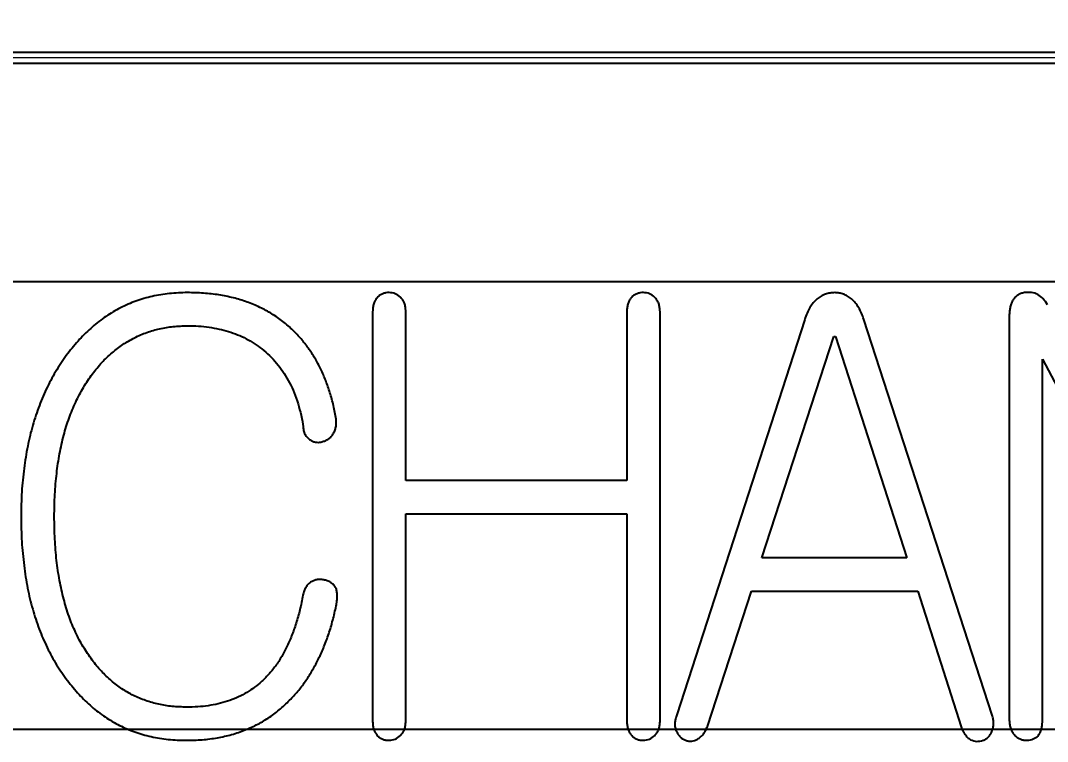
# Model space of a CAD drawing. Header units: inches. Extents: x 0 to 23821, y 0 to 11279.
# Drawn here: x 17479.52 to 17488.69, y 8814.88 to 8821.33 of the extents above; entities that cross this region are included whole.
import ezdxf

# ---------------------------------------------------------------- set-up
doc = ezdxf.new("R2010")
doc.units = ezdxf.units.IN
doc.header["$LTSCALE"] = 10
doc.header["$MEASUREMENT"] = 0
doc.layers.get('Defpoints').update_dxf_attribs({"color": 8})
doc.styles.add('SCI', font='')
doc.styles.get('SCI').set_extended_font_data('Gulim')
doc.dimstyles.new('SCH', dxfattribs={"dimtxt": 2.5, "dimasz": 2, "dimexe": 1.25, "dimexo": 0.625, "dimtad": 1, "dimdec": 8, "dimtxsty": 'SCI', "dimcen": 2.5, "dimclrd": 4, "dimclre": 4, "dimclrt": 7, "dimadec": 8, "dimazin": 2, "dimtfac": 1, "dimtdec": 8, "dimtmove": 0, "dimatfit": 3, "dimfxl": 1, "dimarcsym": 0})

# ---------------------------------------------------------------- blocks, each defined once
blk = doc.blocks.new('A$C264124D8')
at = {"ltscale": 3}
for p, q in [((-11, 4), (11, 4)), ((-11, 0), (11, 0))]:
    blk.add_line(p, q, dxfattribs=at)
blk = doc.blocks.new('*D1903')
at = {"color": 4, "lineweight": -2, "transparency": 16777216}
for p, q in [((17467.7839, 8822.2434), (17467.7839, 8850.3073)), ((17498.7839, 8822.2434), (17498.7839, 8850.3073)), ((17470.7839, 8847.8073), (17495.7839, 8847.8073))]:
    blk.add_line(p, q, dxfattribs=at)
at = {"color": 4, "transparency": 16777216}
for points in [[(17470.7839, 8848.3073), (17470.7839, 8847.3073), (17467.7839, 8847.8073)], [(17495.7839, 8848.3073), (17495.7839, 8847.3073), (17498.7839, 8847.8073)]]:
    blk.add_solid(points, dxfattribs=at)
at = {"layer": 'Defpoints', "color": 0, "transparency": 16777216}
for p in [(17498.7839, 8847.8073), (17467.7839, 8820.9934), (17498.7839, 8820.9934)]:
    blk.add_point(p, dxfattribs=at)
at = {"color": 7, "transparency": 16777216, "insert": (17483.2839, 8851.6273), "char_height": 5, "attachment_point": 5, "style": 'SCI'}
blk.add_mtext('31', dxfattribs=at)
blk = doc.blocks.new('*D1905')
at = {"color": 4, "lineweight": -2, "transparency": 16777216}
for p, q in [((17472.2839, 8820.2434), (17472.2839, 8840.8118)), ((17494.2839, 8820.2434), (17494.2839, 8840.8118)), ((17475.2839, 8838.3118), (17491.2839, 8838.3118))]:
    blk.add_line(p, q, dxfattribs=at)
at = {"color": 4, "transparency": 16777216}
for points in [[(17475.2839, 8838.8118), (17475.2839, 8837.8118), (17472.2839, 8838.3118)], [(17491.2839, 8838.8118), (17491.2839, 8837.8118), (17494.2839, 8838.3118)]]:
    blk.add_solid(points, dxfattribs=at)
at = {"layer": 'Defpoints', "color": 0, "transparency": 16777216}
for p in [(17494.2839, 8838.3118), (17472.2839, 8818.9934), (17494.2839, 8818.9934)]:
    blk.add_point(p, dxfattribs=at)
at = {"color": 7, "transparency": 16777216, "insert": (17483.2839, 8842.0685), "char_height": 5, "attachment_point": 5, "style": 'SCI'}
blk.add_mtext('22', dxfattribs=at)
blk = doc.blocks.new('*D1906')
at = {"color": 4, "lineweight": -2, "transparency": 16777216}
for p, q in [((17494.2839, 8820.2434), (17494.2839, 8840.8118)), ((17498.7839, 8822.2434), (17498.7839, 8840.8118)), ((17491.2839, 8838.3118), (17488.2839, 8838.3118)), ((17494.2839, 8838.3118), (17498.7839, 8838.3118)), ((17501.7839, 8838.3118), (17516.718, 8838.3118))]:
    blk.add_line(p, q, dxfattribs=at)
at = {"color": 4, "transparency": 16777216}
for points in [[(17491.2839, 8838.8118), (17491.2839, 8837.8118), (17494.2839, 8838.3118)], [(17501.7839, 8838.8118), (17501.7839, 8837.8118), (17498.7839, 8838.3118)]]:
    blk.add_solid(points, dxfattribs=at)
at = {"layer": 'Defpoints', "color": 0, "transparency": 16777216}
for p in [(17498.7839, 8838.3118), (17498.7839, 8820.9934), (17494.2839, 8818.9934)]:
    blk.add_point(p, dxfattribs=at)
at = {"color": 7, "transparency": 16777216, "insert": (17510.751, 8842.438), "char_height": 5, "attachment_point": 5, "style": 'SCI'}
blk.add_mtext('4,5', dxfattribs=at)

msp = doc.modelspace()

# ---------------------------------------------------------------- linework, layer by layer
for p, q in [((17467.73390726, 8821.04337286), (17498.83390674, 8821.04337286)), ((17467.83390709, 8820.94337303), (17498.73390691, 8820.94337303)), ((17482.66089616, 8818.72331096), (17482.66089616, 8815.06050216)), ((17482.95719248, 8817.21559471), (17482.95719248, 8818.72639736)), ((17484.93250112, 8818.72639736), (17484.93250112, 8817.21559471)), ((17485.22879744, 8815.06050216), (17485.22879744, 8818.72331096)), ((17486.5223159, 8818.65540963), (17485.37879741, 8815.12377389)), ((17488.19824182, 8815.11914428), (17487.05009361, 8818.65463803)), ((17488.34978523, 8818.68704526), (17488.34978523, 8815.08133561)), ((17486.13805663, 8816.52423671), (17486.78157515, 8818.50340335)), ((17486.78157515, 8818.50340335), (17486.7954642, 8818.50340335)), ((17486.7954642, 8818.50340335), (17487.43435288, 8816.52423671)), ((17488.64608131, 8815.06667497), (17488.64608131, 8818.30124302)), ((17488.64608131, 8818.30124302), (17490.17694559, 8815.38920594)), ((17484.93250112, 8817.21559471), (17482.95719248, 8817.21559471)), ((17482.95719248, 8815.06358856), (17482.95719248, 8816.91929862)), ((17482.95719248, 8816.91929862), (17484.93250112, 8816.91929862)), ((17484.93250112, 8816.91929862), (17484.93250112, 8815.06358856)), ((17487.43435288, 8816.52423671), (17486.13805663, 8816.52423671)), ((17485.65194559, 8815.01883549), (17486.04546407, 8816.22794039)), ((17486.04546407, 8816.22794039), (17487.53157527, 8816.22794039)), ((17487.53157527, 8816.22794039), (17487.92046415, 8815.01420588))]:
    msp.add_line(p, q)
at = {"color": 30, "linetype": 'Continuous', "lineweight": 0}
msp.add_line((17498.783907, 8820.99337257), (17467.783907, 8820.99337257), dxfattribs=at)
for points, knots in [([(17481.00626655, 8818.89460714), (17480.95240197, 8818.89305513), (17480.84662151, 8818.89000727), (17480.6920531, 8818.86364555), (17480.54499679, 8818.82180209), (17480.40675221, 8818.76017698), (17480.27511086, 8818.68432353), (17480.15386786, 8818.58808042), (17480.0379417, 8818.4780167), (17479.97102841, 8818.39269777), (17479.93682211, 8818.34908244)], [0, 0, 0, 0, 0.1293578779, 0.2540358578, 0.3756990897, 0.4958170381, 0.6168758848, 0.7397685034, 0.866968764, 1, 1, 1, 1]), ([(17481.95071099, 8818.55741578), (17481.92062904, 8818.58429091), (17481.86062474, 8818.63789858), (17481.7608729, 8818.70708008), (17481.65309567, 8818.76463734), (17481.53830517, 8818.81301409), (17481.41591296, 8818.84981394), (17481.2860079, 8818.8760795), (17481.14861245, 8818.89144166), (17481.05440206, 8818.8935367), (17481.00626655, 8818.89460714)], [0, 0, 0, 0, 0.1175922638, 0.2345605643, 0.3530612398, 0.4734517118, 0.5973447804, 0.7252110684, 0.8596003464, 1, 1, 1, 1]), ([(17482.80904433, 8818.89460714), (17482.79894628, 8818.89428467), (17482.779451, 8818.89366213), (17482.75149294, 8818.88524265), (17482.72558851, 8818.87249037), (17482.7113001, 8818.85948734), (17482.70410606, 8818.85294047)], [0, 0, 0, 0, 0.26028180873, 0.50249960011, 0.74951424906, 1, 1, 1, 1]), ([(17482.90935297, 8818.85371207), (17482.89462614, 8818.86573652), (17482.86535915, 8818.889633), (17482.82773594, 8818.89295615), (17482.80904433, 8818.89460714)], [0, 0, 0, 0, 0.50318934001, 1, 1, 1, 1]), ([(17485.08064927, 8818.89460714), (17485.07055346, 8818.89428193), (17485.05106251, 8818.8936541), (17485.0230735, 8818.88527242), (17484.99743374, 8818.87244832), (17484.98294488, 8818.85995143), (17484.97571099, 8818.85371207)], [0, 0, 0, 0, 0.2613767602, 0.5046135116, 0.7526672998, 1, 1, 1, 1]), ([(17485.18095791, 8818.85294047), (17485.16626951, 8818.86528711), (17485.13719057, 8818.88973003), (17485.09936723, 8818.89299257), (17485.08064927, 8818.89460714)], [0, 0, 0, 0, 0.5051213102, 1, 1, 1, 1]), ([(17486.79083445, 8818.89460714), (17486.77665064, 8818.89371132), (17486.74845142, 8818.89193033), (17486.70690879, 8818.88233815), (17486.66857072, 8818.86280003), (17486.64530154, 8818.84605403), (17486.63342704, 8818.83750837)], [0, 0, 0, 0, 0.24964740101, 0.49633054571, 0.74297226936, 1, 1, 1, 1]), ([(17486.9389826, 8818.83750837), (17486.92735396, 8818.84602924), (17486.90477373, 8818.86257486), (17486.86831316, 8818.88201367), (17486.82966401, 8818.89190301), (17486.80373948, 8818.89370842), (17486.79083445, 8818.89460714)], [0, 0, 0, 0, 0.2671504581, 0.5187464388, 0.7604358707, 1, 1, 1, 1]), ([(17488.48481593, 8818.89460714), (17488.47414022, 8818.89190664), (17488.45340625, 8818.88666182), (17488.42523107, 8818.87259918), (17488.40144384, 8818.85375764), (17488.38237968, 8818.82966174), (17488.36795691, 8818.80068343), (17488.35703725, 8818.76718855), (17488.3511294, 8818.72865851), (17488.35025099, 8818.70146778), (17488.34978507, 8818.68704541)], [0, 0, 0, 0, 0.1212428793, 0.2354734416, 0.3445089582, 0.4535444749, 0.5715895462, 0.6999323324, 0.8408395597, 1, 1, 1, 1]), ([(17488.69083445, 8818.78503923), (17488.67849106, 8818.80439116), (17488.65535995, 8818.84065604), (17488.60592811, 8818.88062252), (17488.54670792, 8818.89956587), (17488.50599954, 8818.89630435), (17488.48481593, 8818.89460714)], [0, 0, 0, 0, 0.2740967552, 0.5136482962, 0.7469148941, 1, 1, 1, 1]), ([(17482.70410606, 8818.85294047), (17482.69758941, 8818.84467984), (17482.6842129, 8818.82772353), (17482.67021206, 8818.79698585), (17482.66286107, 8818.76146163), (17482.66157347, 8818.73646125), (17482.66089618, 8818.72331084)], [0, 0, 0, 0, 0.2254235194, 0.462719451, 0.7173858071, 1, 1, 1, 1]), ([(17482.95719248, 8818.72639726), (17482.95659045, 8818.73930654), (17482.95544408, 8818.76388832), (17482.94699886, 8818.79896937), (17482.93173763, 8818.82954734), (17482.91669986, 8818.84578094), (17482.90935297, 8818.85371207)], [0, 0, 0, 0, 0.2768015082, 0.5270838903, 0.7689510007, 1, 1, 1, 1]), ([(17484.97571099, 8818.85371207), (17484.9691701, 8818.84572588), (17484.95560536, 8818.82916381), (17484.94199399, 8818.79872718), (17484.93442403, 8818.7638013), (17484.93316429, 8818.73929713), (17484.93250112, 8818.72639726)], [0, 0, 0, 0, 0.2244224793, 0.4654155469, 0.7185756427, 1, 1, 1, 1]), ([(17485.22879741, 8818.72331084), (17485.22818077, 8818.73646964), (17485.22700572, 8818.76154441), (17485.21879384, 8818.79723759), (17485.20312483, 8818.82808426), (17485.18827871, 8818.84473151), (17485.18095791, 8818.85294047)], [0, 0, 0, 0, 0.278102526, 0.5299385946, 0.7682071626, 1, 1, 1, 1]), ([(17486.63342704, 8818.83750837), (17486.6214427, 8818.82630476), (17486.59691448, 8818.80337447), (17486.56683235, 8818.76053819), (17486.54124791, 8818.71089843), (17486.52878808, 8818.6743792), (17486.52231593, 8818.6554096)], [0, 0, 0, 0, 0.22721086911, 0.46502973608, 0.72211428255, 1, 1, 1, 1]), ([(17487.05009371, 8818.654638), (17487.04363603, 8818.67361791), (17487.03120406, 8818.71015699), (17487.00533062, 8818.75984579), (17486.97575524, 8818.80330667), (17486.9510019, 8818.8263294), (17486.9389826, 8818.83750837)], [0, 0, 0, 0, 0.2770812333, 0.5334215154, 0.7734469104, 1, 1, 1, 1]), ([(17480.15672951, 8818.16852689), (17480.18427309, 8818.20288269), (17480.23812386, 8818.2700521), (17480.33001844, 8818.3577348), (17480.42817007, 8818.43158372), (17480.53183419, 8818.49328471), (17480.64214284, 8818.54055976), (17480.75855414, 8818.57380654), (17480.88105471, 8818.59434704), (17480.96503326, 8818.59697316), (17481.00780976, 8818.59831084)], [0, 0, 0, 0, 0.133244915, 0.2605086765, 0.3834263853, 0.5045940741, 0.6249780507, 0.7457771239, 0.8705054439, 1, 1, 1, 1]), ([(17481.00780976, 8818.59831084), (17481.04050451, 8818.59782271), (17481.10451311, 8818.59686707), (17481.1983442, 8818.58629537), (17481.28790351, 8818.57043737), (17481.37325931, 8818.54782828), (17481.4546216, 8818.51966187), (17481.53109045, 8818.48375795), (17481.60381575, 8818.44222529), (17481.64830371, 8818.40897188), (17481.6706184, 8818.39229232)], [0, 0, 0, 0, 0.1386145543, 0.271374583, 0.3999773572, 0.5240779131, 0.6455273636, 0.7646168104, 0.8819342637, 1, 1, 1, 1]), ([(17482.33497025, 8817.7634343), (17482.3276258, 8817.80395378), (17482.31314473, 8817.88384605), (17482.28101019, 8817.99914846), (17482.24341435, 8818.10828774), (17482.19925452, 8818.21117998), (17482.14778113, 8818.30759248), (17482.08858167, 8818.39723668), (17482.02403124, 8818.48153621), (17481.97513559, 8818.53213861), (17481.95071099, 8818.55741578)], [0, 0, 0, 0, 0.1376646011, 0.271433336, 0.3998420736, 0.5235277031, 0.6455296369, 0.7648266902, 0.8825250508, 1, 1, 1, 1]), ([(17479.93682211, 8818.34908244), (17479.90309686, 8818.3019173), (17479.83526425, 8818.20705259), (17479.75199424, 8818.05092397), (17479.67969895, 8817.88546051), (17479.62112349, 8817.70849444), (17479.57572783, 8817.52057781), (17479.54401823, 8817.32164187), (17479.52301788, 8817.11187847), (17479.52112526, 8816.96822022), (17479.52015544, 8816.89460714)], [0, 0, 0, 0, 0.112865609, 0.2270100514, 0.3439410349, 0.4643792177, 0.5896918393, 0.7201908083, 0.8566206947, 1, 1, 1, 1]), ([(17481.6706184, 8818.39229232), (17481.69423521, 8818.37273944), (17481.74142384, 8818.33367095), (17481.80396455, 8818.26573333), (17481.85981541, 8818.19112557), (17481.90918869, 8818.10963264), (17481.95283697, 8818.02162113), (17481.98778679, 8817.92589206), (17482.01750733, 8817.82383539), (17482.03150578, 8817.75276126), (17482.03867396, 8817.71636639)], [0, 0, 0, 0, 0.1166718338, 0.2331213648, 0.3506782062, 0.4711421062, 0.5955680001, 0.724214585, 0.8587788044, 1, 1, 1, 1]), ([(17479.81645174, 8816.89460714), (17479.81741047, 8816.96048859), (17479.81927856, 8817.08885929), (17479.8360252, 8817.27590237), (17479.86163846, 8817.45233628), (17479.898451, 8817.61777497), (17479.94622208, 8817.77222643), (17480.00504134, 8817.91553323), (17480.07377719, 8818.04840213), (17480.12938603, 8818.12893029), (17480.15672951, 8818.16852689)], [0, 0, 0, 0, 0.147397055, 0.2872047104, 0.4198822227, 0.5461112057, 0.6660767271, 0.7811890902, 0.8924082262, 1, 1, 1, 1]), ([(17482.03867396, 8817.71636639), (17482.03939414, 8817.70188824), (17482.04075479, 8817.67453438), (17482.05137339, 8817.63653545), (17482.07033743, 8817.60454292), (17482.08882288, 8817.58959755), (17482.09808754, 8817.58210714)], [0, 0, 0, 0, 0.2839151731, 0.5364064387, 0.7676531527, 1, 1, 1, 1]), ([(17482.30564927, 8817.62840343), (17482.31138144, 8817.63878959), (17482.32274084, 8817.65937173), (17482.33390158, 8817.69296651), (17482.33755804, 8817.72815917), (17482.33583766, 8817.75161031), (17482.33497025, 8817.7634343)], [0, 0, 0, 0, 0.2522636755, 0.4999081746, 0.7478552327, 1, 1, 1, 1]), ([(17482.20688383, 8817.5612738), (17482.21705769, 8817.56425361), (17482.23708738, 8817.57012009), (17482.26399706, 8817.584913), (17482.28769593, 8817.60401433), (17482.29955351, 8817.62012253), (17482.30564927, 8817.62840343)], [0, 0, 0, 0, 0.2595272488, 0.5109422586, 0.7485849902, 1, 1, 1, 1]), ([(17482.09808754, 8817.58210714), (17482.10637999, 8817.57682364), (17482.1224545, 8817.56658184), (17482.14967331, 8817.55798757), (17482.17828196, 8817.55520469), (17482.19715206, 8817.55920879), (17482.20688383, 8817.5612738)], [0, 0, 0, 0, 0.25657961, 0.4973669163, 0.7407797069, 1, 1, 1, 1]), ([(17479.52015544, 8816.89460714), (17479.52109134, 8816.8194465), (17479.52291544, 8816.67295586), (17479.54430141, 8816.45944925), (17479.57446557, 8816.25745442), (17479.62059063, 8816.06803382), (17479.67773323, 8815.88988826), (17479.75053201, 8815.72483054), (17479.83249022, 8815.56927232), (17479.90020029, 8815.47568247), (17479.93373569, 8815.42932936)], [0, 0, 0, 0, 0.1454410474, 0.2834695565, 0.4150147983, 0.5404873094, 0.6604654605, 0.7766424749, 0.8893756375, 1, 1, 1, 1]), ([(17480.1551863, 8815.61065652), (17480.12777577, 8815.64969775), (17480.07210657, 8815.72898821), (17480.00436803, 8815.86097337), (17479.94474485, 8816.00354608), (17479.89885234, 8816.15906382), (17479.86158376, 8816.32608371), (17479.83474315, 8816.50498444), (17479.81960609, 8816.69604027), (17479.81752264, 8816.82719341), (17479.81645174, 8816.89460714)], [0, 0, 0, 0, 0.1058551214, 0.2149855651, 0.3287298529, 0.4487444846, 0.574610149, 0.7086646247, 0.8502513751, 1, 1, 1, 1]), ([(17482.11274803, 8816.3112738), (17482.10331911, 8816.30451856), (17482.08459123, 8816.2911012), (17482.0635642, 8816.26234836), (17482.04667943, 8816.22887161), (17482.0414257, 8816.20344795), (17482.03867396, 8816.19013183)], [0, 0, 0, 0, 0.2365136923, 0.46976742338, 0.72228060901, 1, 1, 1, 1]), ([(17482.23157519, 8816.3267059), (17482.22106914, 8816.32862323), (17482.2006716, 8816.33234574), (17482.16971409, 8816.33159087), (17482.14002491, 8816.32466054), (17482.12186688, 8816.31574908), (17482.11274803, 8816.3112738)], [0, 0, 0, 0, 0.2607784174, 0.5063023457, 0.7520681299, 1, 1, 1, 1]), ([(17482.33497025, 8816.25263183), (17482.3289929, 8816.26202667), (17482.31730253, 8816.28040092), (17482.29205181, 8816.30113807), (17482.26409242, 8816.31847372), (17482.24260566, 8816.32391339), (17482.23157519, 8816.3267059)], [0, 0, 0, 0, 0.2533605996, 0.4955173424, 0.741018262, 1, 1, 1, 1]), ([(17482.33497025, 8816.09522442), (17482.33759837, 8816.11036224), (17482.34260804, 8816.13921769), (17482.3448766, 8816.18084662), (17482.34319325, 8816.21857095), (17482.33762735, 8816.24162575), (17482.33497025, 8816.25263183)], [0, 0, 0, 0, 0.2900148171, 0.5528213547, 0.7865226103, 1, 1, 1, 1]), ([(17482.03867396, 8816.19013183), (17482.03001853, 8816.14677935), (17482.01319771, 8816.06252886), (17481.97864262, 8815.94185393), (17481.93994584, 8815.82996142), (17481.89467984, 8815.72708747), (17481.8445143, 8815.63276902), (17481.78658905, 8815.5483412), (17481.72466621, 8815.4717571), (17481.67757482, 8815.4277999), (17481.6544147, 8815.40618121)], [0, 0, 0, 0, 0.1490884674, 0.2897361048, 0.4231131136, 0.5482231723, 0.6685848984, 0.7829051589, 0.8932301061, 1, 1, 1, 1]), ([(17481.92987766, 8815.2634343), (17481.95408319, 8815.28947215), (17482.0029668, 8815.34205621), (17482.06692812, 8815.4300904), (17482.12699998, 8815.52346021), (17482.18000467, 8815.6244112), (17482.22808442, 8815.73209083), (17482.27016896, 8815.8468422), (17482.30688189, 8815.96839101), (17482.32548442, 8816.052391), (17482.33497025, 8816.09522442)], [0, 0, 0, 0, 0.1136725966, 0.229564441, 0.3476137426, 0.4687531731, 0.5940276012, 0.7247561596, 0.8596472021, 1, 1, 1, 1]), ([(17481.00086532, 8815.19090343), (17480.95758564, 8815.19229937), (17480.87315509, 8815.19502258), (17480.74951384, 8815.21455779), (17480.63307275, 8815.24779476), (17480.52265967, 8815.29356978), (17480.4198953, 8815.35330074), (17480.32383176, 8815.42637754), (17480.233931, 8815.51163256), (17480.18169475, 8815.5773213), (17480.1551863, 8815.61065652)], [0, 0, 0, 0, 0.1322737423, 0.2580413264, 0.3814797944, 0.5016500739, 0.6224769704, 0.7437124466, 0.8699411865, 1, 1, 1, 1]), ([(17479.93373569, 8815.42932936), (17479.96753205, 8815.3868454), (17480.03385767, 8815.30347032), (17480.14739793, 8815.19448707), (17480.26864138, 8815.10153354), (17480.39814393, 8815.02543347), (17480.53601083, 8814.9661521), (17480.68225492, 8814.92456117), (17480.83667549, 8814.89945363), (17480.94238574, 8814.89624278), (17480.99623569, 8814.89460714)], [0, 0, 0, 0, 0.1315711072, 0.2582092824, 0.3806272856, 0.5014384148, 0.6216228055, 0.7436634045, 0.8694193523, 1, 1, 1, 1]), ([(17481.6544147, 8815.40618121), (17481.6328415, 8815.38907009), (17481.58979045, 8815.35492349), (17481.51971836, 8815.31054541), (17481.44463829, 8815.27352023), (17481.3646409, 8815.24357744), (17481.28033291, 8815.21942646), (17481.19122627, 8815.2026853), (17481.09756031, 8815.19240343), (17481.03355724, 8815.19141057), (17481.00086532, 8815.19090343)], [0, 0, 0, 0, 0.1174498962, 0.2343806346, 0.3531717515, 0.4740589448, 0.598443434, 0.7269581267, 0.8605338158, 1, 1, 1, 1]), ([(17480.99623569, 8814.89460714), (17481.04388506, 8814.89543476), (17481.13696327, 8814.89705143), (17481.27243711, 8814.91576683), (17481.40092994, 8814.94354272), (17481.52164079, 8814.98511396), (17481.63582411, 8815.03650543), (17481.74208254, 8815.10035464), (17481.84123973, 8815.17543038), (17481.90015607, 8815.2339253), (17481.92987766, 8815.2634343)], [0, 0, 0, 0, 0.138240781, 0.2700393486, 0.3963067489, 0.5193332592, 0.6399638336, 0.7591879893, 0.8785173252, 1, 1, 1, 1]), ([(17485.37879741, 8815.1237738), (17485.3741429, 8815.11052629), (17485.36526505, 8815.08525844), (17485.3609439, 8815.04676472), (17485.36223504, 8815.01049603), (17485.37025347, 8814.98861972), (17485.37416778, 8814.97794047)], [0, 0, 0, 0, 0.2806807192, 0.535360513, 0.7731793179, 1, 1, 1, 1]), ([(17488.19361223, 8814.97253923), (17488.19763461, 8814.98400291), (17488.20570103, 8815.00699203), (17488.21019825, 8815.04368959), (17488.20776619, 8815.08156247), (17488.20148208, 8815.1063587), (17488.19824186, 8815.11914417)], [0, 0, 0, 0, 0.2431780451, 0.4876664438, 0.7358299405, 1, 1, 1, 1]), ([(17482.66089618, 8815.0605022), (17482.66159361, 8815.04812815), (17482.66293028, 8815.02441253), (17482.67014199, 8814.99057827), (17482.68465116, 8814.9611973), (17482.69763914, 8814.94455851), (17482.70410606, 8814.9362738)], [0, 0, 0, 0, 0.2763983453, 0.5297346118, 0.765847626, 1, 1, 1, 1]), ([(17482.90935297, 8814.93704541), (17482.91668074, 8814.94525272), (17482.93154098, 8814.96189663), (17482.94687235, 8814.99231827), (17482.95546832, 8815.02685491), (17482.95659851, 8815.05093407), (17482.95719248, 8815.06358862)], [0, 0, 0, 0, 0.2368582315, 0.4803337085, 0.7268948636, 1, 1, 1, 1]), ([(17484.93250112, 8815.06358862), (17484.93315698, 8815.05094413), (17484.93440179, 8815.02694512), (17484.94210538, 8814.99255533), (17484.95579966, 8814.9622584), (17484.96918839, 8814.94530474), (17484.97571099, 8814.93704541)], [0, 0, 0, 0, 0.2776498142, 0.5269743284, 0.7695555883, 1, 1, 1, 1]), ([(17485.18095791, 8814.9362738), (17485.18822376, 8814.94451252), (17485.20265687, 8814.96087817), (17485.21885498, 8814.99031111), (17485.22693341, 8815.0243279), (17485.22815938, 8815.04812004), (17485.22879741, 8815.0605022)], [0, 0, 0, 0, 0.2405549181, 0.4778458912, 0.7282551681, 1, 1, 1, 1]), ([(17488.34978507, 8815.08133553), (17488.3500561, 8815.06815604), (17488.35058321, 8815.04252406), (17488.3595633, 8815.0064631), (17488.37227883, 8814.97360686), (17488.38563195, 8814.95532767), (17488.39222334, 8814.94630467)], [0, 0, 0, 0, 0.2731847896, 0.5313003709, 0.7686395164, 1, 1, 1, 1]), ([(17488.59901346, 8814.92624294), (17488.60638734, 8814.93548292), (17488.6211824, 8814.95402215), (17488.63604179, 8814.98785582), (17488.64424743, 8815.0258934), (17488.6454549, 8815.05274426), (17488.64608137, 8815.06667504)], [0, 0, 0, 0, 0.2333730896, 0.4682430644, 0.7241137749, 1, 1, 1, 1]), ([(17482.70410606, 8814.9362738), (17482.71125582, 8814.92963027), (17482.72537134, 8814.9165142), (17482.75185352, 8814.90514405), (17482.77927152, 8814.89524371), (17482.79891044, 8814.89482381), (17482.80904433, 8814.89460714)], [0, 0, 0, 0, 0.2507524838, 0.4950513551, 0.739441027, 1, 1, 1, 1]), ([(17482.80904433, 8814.89460714), (17482.82775329, 8814.8965335), (17482.86550777, 8814.90042088), (17482.8946513, 8814.92476489), (17482.90935297, 8814.93704541)], [0, 0, 0, 0, 0.4955426736, 1, 1, 1, 1]), ([(17484.97571099, 8814.93704541), (17484.9828984, 8814.93047639), (17484.9971736, 8814.91742937), (17485.02324255, 8814.90496927), (17485.05090512, 8814.89530111), (17485.07052513, 8814.89484335), (17485.08064927, 8814.89460714)], [0, 0, 0, 0, 0.2500077571, 0.496551036, 0.7402148786, 1, 1, 1, 1]), ([(17485.08064927, 8814.89460714), (17485.09933172, 8814.89657031), (17485.13688629, 8814.90051659), (17485.16621799, 8814.92431467), (17485.18095791, 8814.9362738)], [0, 0, 0, 0, 0.4974746831, 1, 1, 1, 1]), ([(17485.37416778, 8814.97794047), (17485.37889855, 8814.96815726), (17485.38802172, 8814.94929056), (17485.40812963, 8814.92602532), (17485.43056334, 8814.9063997), (17485.44849262, 8814.89855079), (17485.45750112, 8814.89460714)], [0, 0, 0, 0, 0.26829304727, 0.51739688798, 0.75751804475, 1, 1, 1, 1]), ([(17485.5639826, 8814.904638), (17485.57348928, 8814.91127605), (17485.59285976, 8814.9248015), (17485.61752841, 8814.95106453), (17485.63714349, 8814.98313365), (17485.64686994, 8815.00659338), (17485.65194556, 8815.01883553)], [0, 0, 0, 0, 0.2364208699, 0.4817231268, 0.7295442407, 1, 1, 1, 1]), ([(17487.92046408, 8815.0142059), (17487.92518702, 8815.00190562), (17487.93427151, 8814.97824626), (17487.95428774, 8814.94724574), (17487.9763081, 8814.91996692), (17487.99472288, 8814.90659692), (17488.00379741, 8814.90000837)], [0, 0, 0, 0, 0.2740951944, 0.5272169007, 0.7670192393, 1, 1, 1, 1]), ([(17488.11490853, 8814.89460714), (17488.12360072, 8814.89835262), (17488.14106551, 8814.90587823), (17488.16329572, 8814.92368258), (17488.18098372, 8814.94642215), (17488.18929569, 8814.96361218), (17488.19361223, 8814.97253923)], [0, 0, 0, 0, 0.2481888071, 0.4986735817, 0.739653402, 1, 1, 1, 1]), ([(17488.39222334, 8814.94630467), (17488.39941638, 8814.93904264), (17488.41345986, 8814.92486449), (17488.43878773, 8814.90922781), (17488.46638776, 8814.89891617), (17488.48576408, 8814.89605981), (17488.4956184, 8814.89460714)], [0, 0, 0, 0, 0.2584098389, 0.5045113122, 0.7480066252, 1, 1, 1, 1]), ([(17485.45750112, 8814.89460714), (17485.46668251, 8814.89185201), (17485.48452728, 8814.8864972), (17485.51226802, 8814.88595656), (17485.53952608, 8814.89108258), (17485.55568248, 8814.90003752), (17485.5639826, 8814.904638)], [0, 0, 0, 0, 0.25857471913, 0.502560393, 0.7444474413, 1, 1, 1, 1]), ([(17488.00379741, 8814.90000837), (17488.02222166, 8814.89309262), (17488.05870605, 8814.8793978), (17488.09629943, 8814.8895712), (17488.11490853, 8814.89460714)], [0, 0, 0, 0, 0.5049899203, 1, 1, 1, 1]), ([(17488.4956184, 8814.89460714), (17488.5148818, 8814.8956201), (17488.5520343, 8814.89757376), (17488.58374474, 8814.91692515), (17488.59901346, 8814.92624294)], [0, 0, 0, 0, 0.5184952556, 1, 1, 1, 1])]:
    msp.add_open_spline(points, degree=3, knots=knots)

# ---------------------------------------------------------------- block references
msp.add_blockref('A$C264124D8', (17483.283907, 8814.99337257))

# ---------------------------------------------------------------- dimensions: what is measured, and where the dimension line sits
for base, p1, p2, picture, middle in [((17498.7839069987, 8847.8073477568), (17467.7839069987, 8820.9933725671), (17498.7839069987, 8820.9933725671), '*D1903', (17483.2839069987, 8851.6272545478)), ((17498.783907, 8838.31181175), (17494.283907, 8818.99337257), (17498.783907, 8820.99337257), '*D1906', (17510.75095094, 8842.43797686)), ((17494.2839069987, 8838.3118117481), (17472.2839069987, 8818.9933725671), (17494.2839069987, 8818.9933725671), '*D1905', (17483.2839069987, 8842.0684695377))]:
    dim = msp.add_linear_dim(base=base, p1=p1, p2=p2, dimstyle='SCH', override={"dimscale": 2, "dimasz": 1.5})
    dim.commit()
    dim.dimension.update_dxf_attribs({"geometry": picture, "text_midpoint": middle})

doc.saveas('drawing.dxf')
